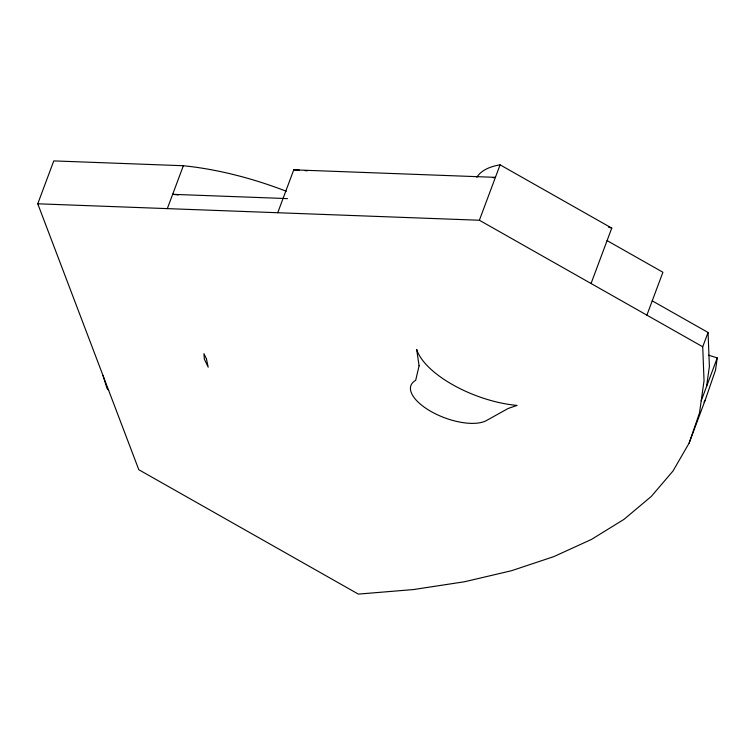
<?xml version="1.0" encoding="UTF-8"?>
<svg xmlns="http://www.w3.org/2000/svg" width="755" height="755" viewBox="0 0 755 755"><rect width="100%" height="100%" fill="white"/><g stroke="black" fill="none" stroke-linecap="round" stroke-linejoin="round"><path stroke-width="1.13" d="M706.557 386.503L709.389 366.458L708.058 332.474L652.226 300.849M708.652 355.199L717.25 357.908L715.542 370.044L705.17 400.197L689.136 443.091L673.007 471.007L651.244 496.488L623.989 519.355L591.429 539.447L553.802 556.624L511.362 570.761L464.419 581.775L413.296 589.57L358.342 594.1L138.807 469.723L37.75 203.793L53.784 160.9L183.352 165.732A192.601 83.22 20.5 0 1 286.287 191.251M689.136 443.091L699.498 412.938L704.038 380.756L702.716 346.772L708.058 332.474M167.317 208.625L183.352 165.732M277.727 212.731L293.761 169.837L495.412 177.349A87.693 37.892 20.5 0 0 493.072 177.784M37.75 203.793L479.378 220.243L500.093 164.845L611.758 228.104L591.052 283.512M646.884 315.146L662.918 272.253L607.086 240.619M701.216 400.801L717.25 357.908M704.019 402.189L705.17 400.197M479.378 220.243L702.716 346.772M108.682 390.448L106.974 388.278L103.01 375.528M178.303 194.941A192.601 83.22 20.5 0 0 172.668 194.328L283.078 198.433A126.349 54.596 20.5 0 1 287.485 198.659M293.761 169.837A126.349 54.596 20.5 0 1 299.291 170.13M304.963 170.611A126.349 54.596 20.5 0 1 307.266 170.847M476.858 177.321A87.693 37.892 20.5 0 1 500.093 164.845M608.455 227.142A195.488 84.466 20.5 0 1 611.758 228.104M419.091 365.769L415.665 380.378A42.846 18.516 20.5 0 0 431.143 411.541A42.846 18.516 20.5 0 0 486.513 420.516L508.172 408.464L517.071 405.416A76.5 33.05 20.5 0 1 416.647 349.376L419.091 365.769M206.426 358.804L203.935 353.708L204.322 359.05L208.191 367.175L206.426 358.804"/></g></svg>
